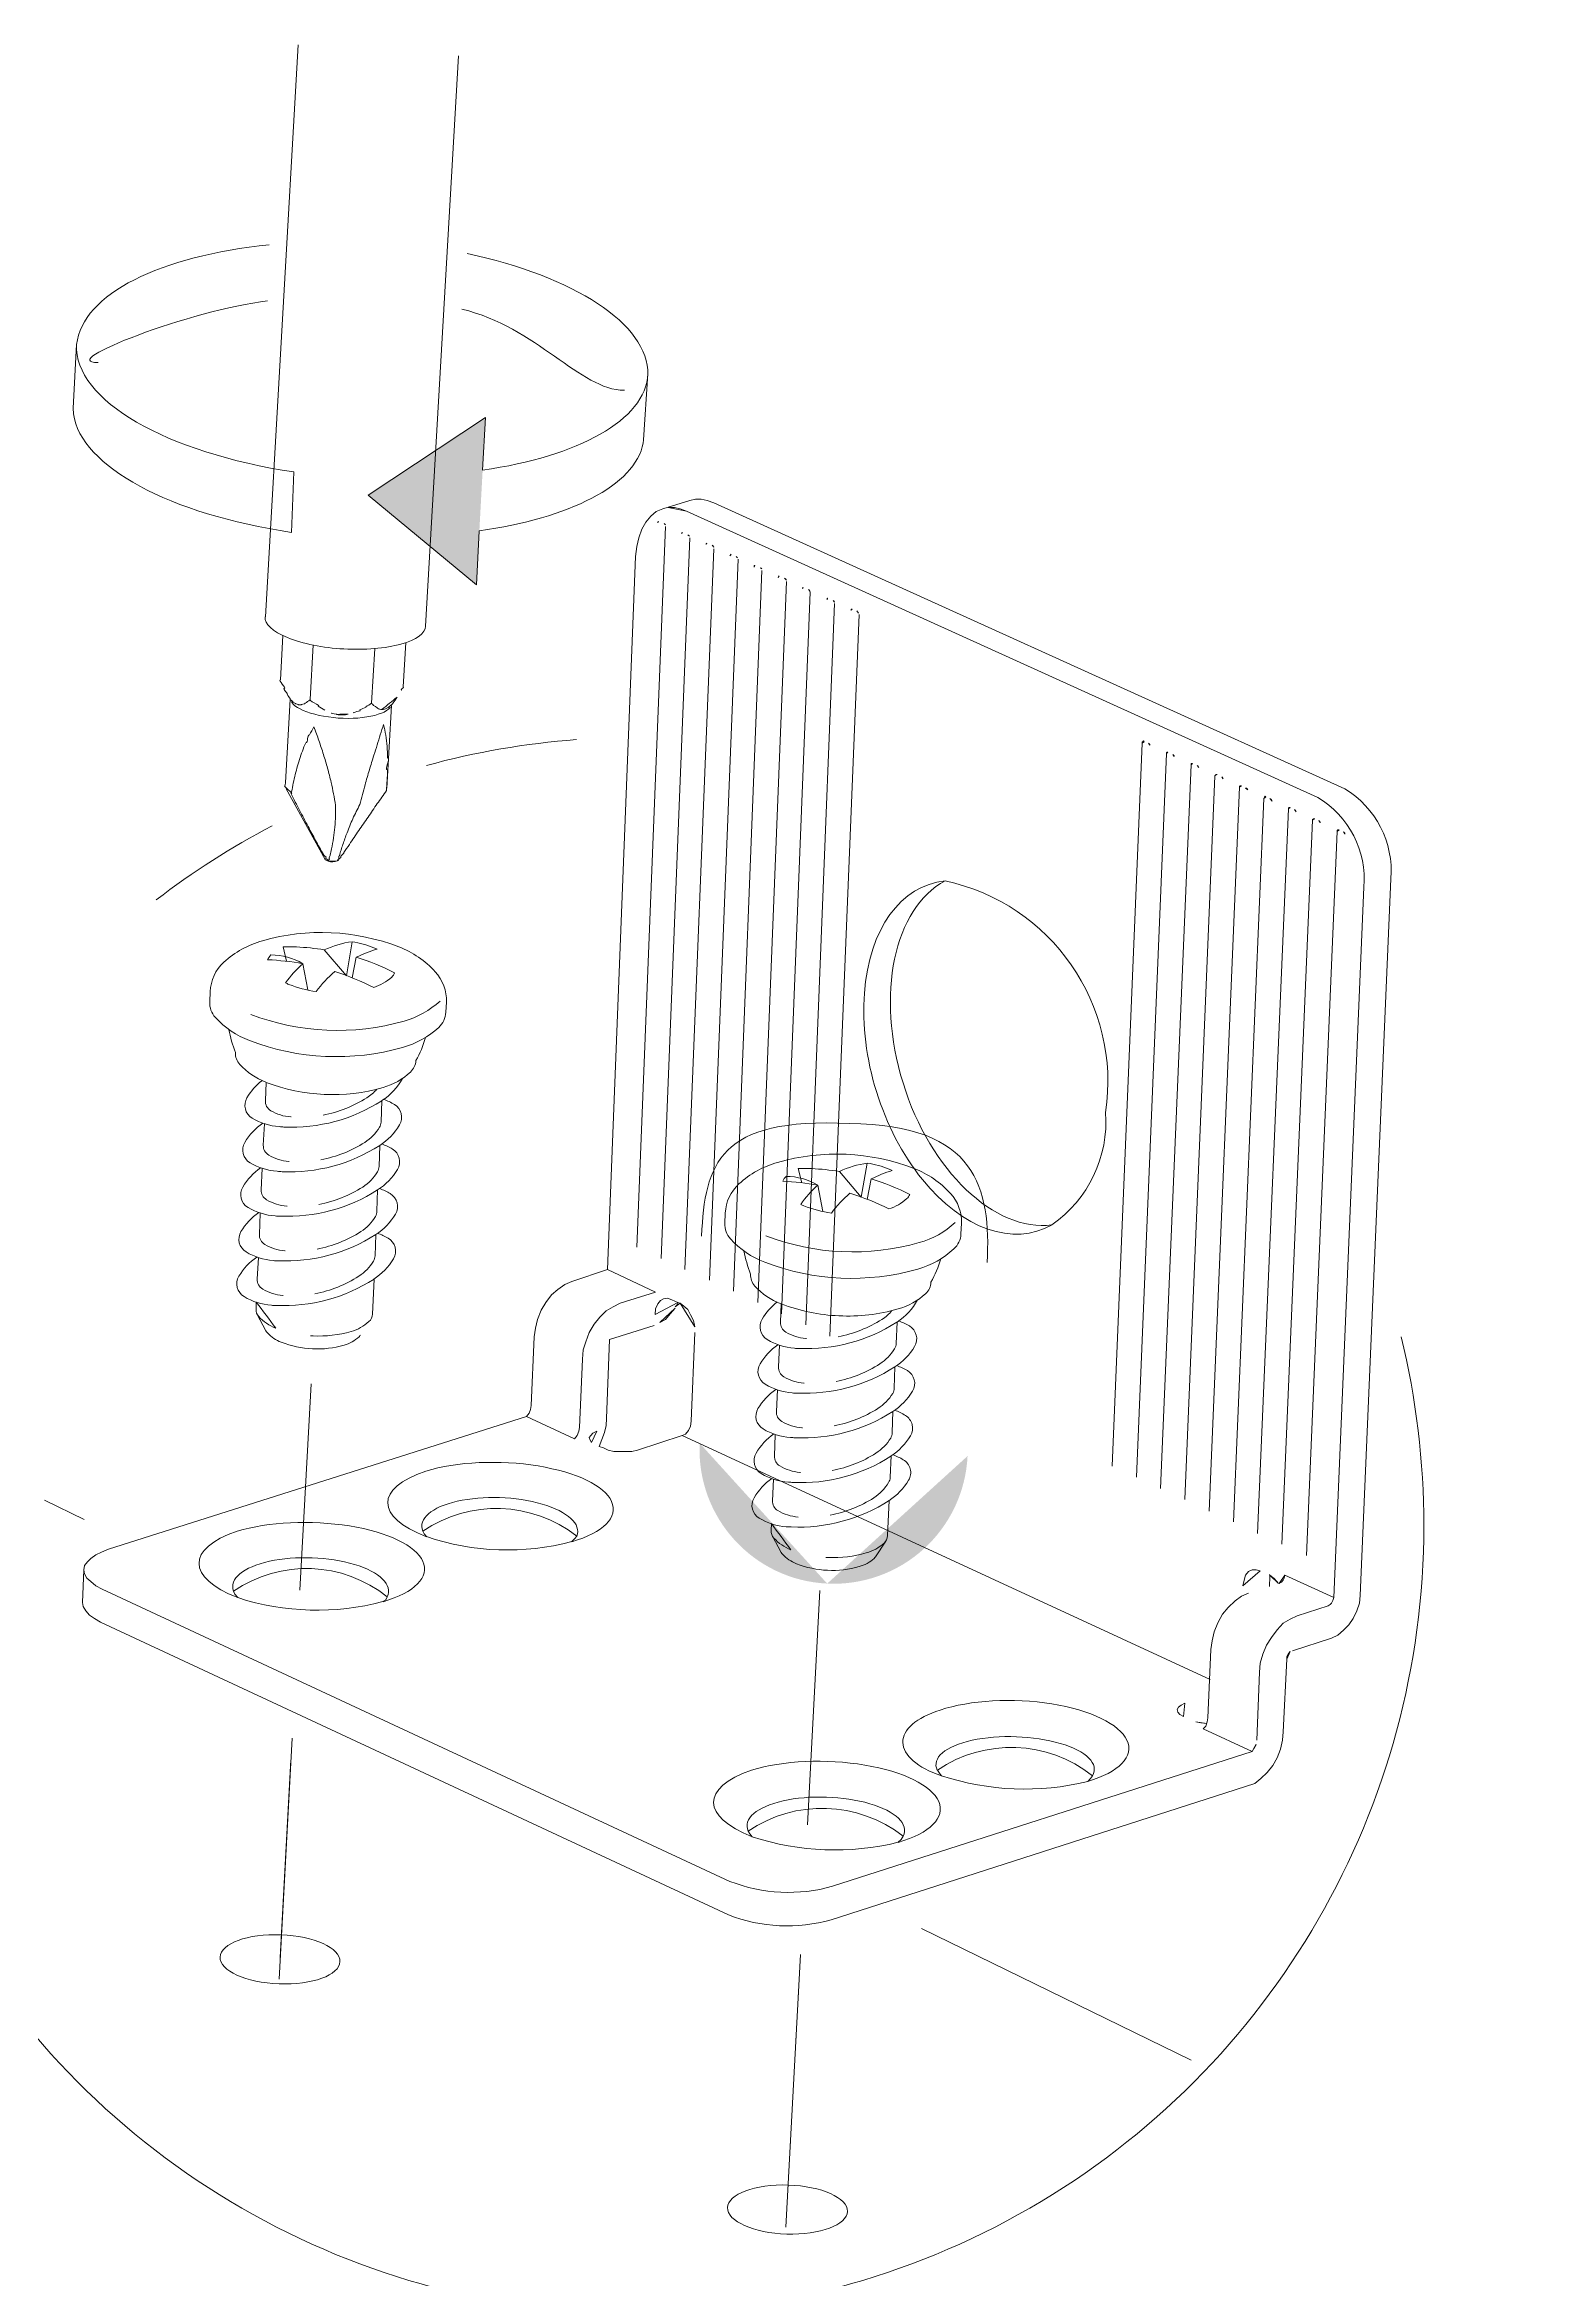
# Model space of a CAD drawing. Header units: metres. Extents: x -30.9 to 24.7, y -10.3 to 6.8.
# Drawn here: x 8.889 to 9.606, y 5.386 to 6.467 of the extents above; entities that cross this region are included whole.
import ezdxf

# ---------------------------------------------------------------- set-up
doc = ezdxf.new("R2010")
doc.units = ezdxf.units.M
doc.header["$MEASUREMENT"] = 0
doc.layers.add('PDF_Working_Num_Penna__255_Num_Penna__255', color=255, linetype='Continuous', lineweight=18)
doc.layers.add('PDF_Working_Num_Penna__7_Num_Penna__7', color=7, linetype='Continuous', lineweight=18)
doc.styles.add('GENERATED_STYLE_1', font='')
doc.styles.get('GENERATED_STYLE_1').set_extended_font_data('Arial')

msp = doc.modelspace()

# ---------------------------------------------------------------- hatches: boundary and pattern name
at = {"layer": 'PDF_Working_Num_Penna__255_Num_Penna__255', "linetype": 'Continuous', "lineweight": 18}
for points in [[(9.2062, 5.7903, 0.414172), (9.2679, 5.7224)], [(9.2679, 5.7224, 0.414226), (9.3358, 5.7841)]]:
    msp.add_hatch(color=255, dxfattribs=at).paths.add_polyline_path(points)
at = {"layer": 'PDF_Working_Num_Penna__7_Num_Penna__7', "linetype": 'Continuous', "lineweight": 18}
msp.add_hatch(color=7, dxfattribs=at).paths.add_polyline_path([(9.1026, 6.2864), (9.0459, 6.2487), (9.0982, 6.2054)])

# ---------------------------------------------------------------- linework, layer by layer
at = {"layer": 'PDF_Working_Num_Penna__255_Num_Penna__255', "color": 255, "linetype": 'Continuous', "lineweight": 18, "flags": 128}
for points in [[(8.9033, 6.2881), (8.9031, 6.2908), (8.9048, 6.3217)], [(9.1789, 6.274), (9.179, 6.2755), (9.1812, 6.3074)], [(9.1012, 6.2609), (9.1026, 6.2864), (9.0459, 6.2487), (9.0982, 6.2054), (9.0996, 6.2315)], [(9.0099, 6.26), (9.0087, 6.2308)], [(9.0128, 5.7192), (9.0182, 5.819)], [(9.2583, 5.6057), (9.2644, 5.719)], [(9.0033, 5.5416), (9.0084, 5.6371)], [(9.2484, 5.4202), (9.2545, 5.534)]]:
    msp.add_lwpolyline(points, dxfattribs=at)
at = {"layer": 'PDF_Working_Num_Penna__255_Num_Penna__255', "color": 255, "linetype": 'Continuous', "lineweight": 18}
for points in [[(8.9048, 6.3217), (8.9033, 6.2946), (8.9485, 6.2692), (9.0099, 6.26)], [(8.9048, 6.3217), (8.9033, 6.2946), (8.9485, 6.2692), (9.0099, 6.26)], [(9.1812, 6.3074), (9.1799, 6.285), (9.1474, 6.2675), (9.1012, 6.2609)], [(9.1812, 6.3074), (9.1799, 6.285), (9.1474, 6.2675), (9.1012, 6.2609)], [(9.0087, 6.2308), (8.9503, 6.2394), (8.9067, 6.2626), (8.9033, 6.2881)], [(9.0087, 6.2308), (8.9503, 6.2394), (8.9067, 6.2626), (8.9033, 6.2881)], [(9.0996, 6.2315), (9.1428, 6.2376), (9.175, 6.2534), (9.1789, 6.274)], [(9.0996, 6.2315), (9.1428, 6.2376), (9.175, 6.2534), (9.1789, 6.274)]]:
    msp.add_open_spline(points, degree=3, dxfattribs=at)
at = {"layer": 'PDF_Working_Num_Penna__7_Num_Penna__7', "color": 7, "linetype": 'Continuous', "lineweight": 18, "flags": 128}
for points in [[(8.9961, 6.19), (9.0119, 6.4666)], [(9.0895, 6.4613), (9.0736, 6.1855)], [(8.9033, 6.2881), (8.9031, 6.2908), (8.9048, 6.3217)], [(9.1789, 6.274), (9.179, 6.2755), (9.1812, 6.3074)], [(9.1012, 6.2609), (9.1026, 6.2864), (9.0459, 6.2487), (9.0982, 6.2054), (9.0996, 6.2315)], [(9.0099, 6.26), (9.0087, 6.2308)], [(9.1883, 6.2421), (9.1852, 6.2408), (9.1825, 6.2387), (9.1802, 6.2357), (9.1782, 6.2324), (9.1768, 6.2282), (9.1758, 6.2239), (9.1752, 6.2191)], [(9.1758, 5.8851), (9.1897, 6.2337)], [(9.1876, 5.8797), (9.2015, 6.2282)], [(9.1752, 6.2191), (9.1616, 5.8743), (9.1849, 5.8634)], [(9.1991, 5.8743), (9.213, 6.2229)], [(9.2109, 5.8691), (9.2248, 6.2178)], [(9.2225, 5.8638), (9.2363, 6.2124)], [(9.2343, 5.8583), (9.2482, 6.207)], [(9.2458, 5.8529), (9.2597, 6.2019)], [(9.2576, 5.8475), (9.2715, 6.1964)], [(9.2691, 5.8421), (9.2833, 6.1911)], [(9.0034, 6.1595), (9.0046, 6.1809)], [(9.0178, 6.1499), (9.0193, 6.1764)], [(9.0628, 6.1561), (9.064, 6.1775)], [(9.0057, 6.1085), (9.0058, 6.1099), (9.0081, 6.1499)], [(9.0557, 6.1453), (9.0547, 6.1446), (9.0536, 6.1439), (9.0523, 6.1433), (9.0507, 6.1428), (9.049, 6.1423), (9.0472, 6.1419), (9.0452, 6.1415), (9.043, 6.1412), (9.0408, 6.141), (9.0385, 6.1409), (9.0362, 6.1408), (9.0337, 6.1409), (9.0313, 6.141), (9.029, 6.1412), (9.0266, 6.1415), (9.0243, 6.1419), (9.0221, 6.1423), (9.02, 6.1428), (9.018, 6.1434), (9.0161, 6.144), (9.0144, 6.1447), (9.0129, 6.1454), (9.0116, 6.1461), (9.0104, 6.1469), (9.0095, 6.1477), (9.0089, 6.1486), (9.0086, 6.1489)], [(9.0571, 6.1471), (9.0548, 6.1071)], [(9.4057, 5.7792), (9.4203, 6.1289)], [(9.4176, 5.7738), (9.4321, 6.1238)], [(9.4291, 5.7684), (9.4439, 6.1184)], [(9.025, 6.0726), (9.0061, 6.1068)], [(9.4409, 5.763), (9.4554, 6.113)], [(9.4527, 5.7575), (9.4673, 6.1075)], [(9.4645, 5.7522), (9.4791, 6.1021)], [(9.4761, 5.7467), (9.491, 6.0971)], [(9.4879, 5.7414), (9.5027, 6.0916)], [(9.4997, 5.736), (9.5146, 6.0862)], [(9.1261, 5.8418), (9.1268, 5.8459), (9.1278, 5.8502), (9.1295, 5.8547), (9.1318, 5.8583), (9.1345, 5.862), (9.1376, 5.8647), (9.141, 5.8671), (9.1443, 5.8685)], [(9.1443, 5.8685), (9.1616, 5.8743)], [(9.1495, 5.8309), (9.1498, 5.8354), (9.1511, 5.8394), (9.1528, 5.8438), (9.1552, 5.8478), (9.1579, 5.8513), (9.161, 5.8543), (9.1643, 5.8563), (9.1677, 5.858)], [(9.1677, 5.858), (9.1849, 5.8634)], [(9.1842, 5.8472), (9.1626, 5.8404)], [(9.1261, 5.8418), (9.1247, 5.8086), (9.1244, 5.8066), (9.1237, 5.8049), (9.1224, 5.8032)], [(9.1575, 5.7887), (9.1589, 5.7921), (9.1602, 5.7955), (9.161, 5.7988), (9.1612, 5.8022), (9.1626, 5.8404)], [(9.2039, 5.8438), (9.2021, 5.8009), (9.2018, 5.7985), (9.2008, 5.7965), (9.1994, 5.7947), (9.1978, 5.7941)], [(9.1495, 5.8309), (9.1481, 5.7979), (9.1477, 5.7961), (9.147, 5.7941), (9.1457, 5.7924)], [(9.0128, 5.7192), (9.0182, 5.819)], [(9.1224, 5.8032), (9.1457, 5.7924)], [(9.1761, 5.787), (9.1978, 5.7941), (9.4531, 5.6761)], [(9.1761, 5.787), (9.1734, 5.7863), (9.1707, 5.7863), (9.1677, 5.7863), (9.1647, 5.7863), (9.1619, 5.787), (9.1596, 5.788), (9.1575, 5.7887)], [(8.8893, 5.7628), (8.9085, 5.7534)], [(9.2583, 5.6057), (9.2644, 5.719)], [(9.4717, 5.7177), (9.4683, 5.7163), (9.4652, 5.714), (9.4618, 5.7109), (9.4592, 5.7076), (9.4568, 5.7034), (9.4551, 5.6991), (9.4541, 5.6947), (9.4534, 5.6906)], [(9.4892, 5.7265), (9.513, 5.7156)], [(9.4953, 5.7068), (9.4919, 5.7052), (9.4885, 5.7032), (9.4855, 5.7001), (9.4828, 5.6964), (9.4804, 5.6926), (9.4787, 5.6883), (9.4774, 5.6839), (9.4771, 5.6795)], [(9.513, 5.7156), (9.5125, 5.7143), (9.5119, 5.7129), (9.5112, 5.7123), (9.5102, 5.7116), (9.4953, 5.7068)], [(9.493, 5.6899), (9.5119, 5.696)], [(9.4734, 5.6412), (9.4497, 5.6521), (9.4511, 5.6534), (9.4517, 5.6555), (9.452, 5.6575), (9.4534, 5.6906)], [(9.4747, 5.6257), (9.4777, 5.6281), (9.4807, 5.6311), (9.4835, 5.6345), (9.4855, 5.6382), (9.4872, 5.6423), (9.4882, 5.6467), (9.4885, 5.6507), (9.4903, 5.6859)], [(9.4757, 5.6467), (9.4771, 5.6795)], [(9.0028, 5.5311), (9.009, 5.6477)], [(9.3135, 5.5556), (9.4439, 5.4919)], [(9.2479, 5.4112), (9.2549, 5.543)]]:
    msp.add_lwpolyline(points, dxfattribs=at)
for points in [[(9.5119, 5.696), (9.5149, 5.6974), (9.5176, 5.6998), (9.5203, 5.7025), (9.5223, 5.7055), (9.5241, 5.7092), (9.5254, 5.7129), (9.5258, 5.7167), (9.5406, 6.0633, 0.282148), (9.5183, 6.1068), (9.213, 6.2451), (9.2099, 6.2462), (9.2069, 6.2469), (9.2042, 6.2469), (9.2015, 6.2462), (9.1883, 6.2421)], [(9.513, 5.7156), (9.5275, 6.0592, 0.289271), (9.5052, 6.1025), (9.1998, 6.2411)], [(9.0447, 6.1464, 0.012611), (9.0475, 6.1482), (9.049, 6.1746)], [(9.0156, 6.129, 0.009641), (9.014, 6.125, 0.015854), (9.0126, 6.1209, 0.020622), (9.0103, 6.1127, 0.012513), (9.0086, 6.1043, 0.005244), (9.0126, 6.0965, 0.001109), (9.0168, 6.0885, 0.003402), (9.0204, 6.0818, 0.011514), (9.0243, 6.075)], [(9.0274, 6.0747, 0.001344), (9.0281, 6.0777, 0.005693), (9.0291, 6.083, 0.007308), (9.0297, 6.0883, 0.012002), (9.0301, 6.0935, 0.010212), (9.03, 6.0988, 0.007093), (9.0291, 6.1044, 0.005063), (9.0279, 6.1099, 0.00778), (9.0262, 6.1167, 0.009196), (9.0242, 6.1234, 0.006888), (9.022, 6.1301, 0.001157), (9.0196, 6.1367, 0.016605), (9.0175, 6.1329)], [(9.0552, 6.1217, 0.014907), (9.055, 6.1273, 0.022082), (9.0543, 6.1327, 0.011036), (9.0533, 6.1379, -0.002116), (9.0517, 6.1329, 0.003867), (9.0502, 6.128, 0.002446), (9.0486, 6.123, 0.002066), (9.0464, 6.1159, 0.006315), (9.0443, 6.1087, 0.00517), (9.0418, 6.0992, 0.00744), (9.0384, 6.0923, 0.012754), (9.0356, 6.0855, 0.013442), (9.0336, 6.0799, 0.008891), (9.0319, 6.0744)], [(9.034, 6.0759, 0.004535), (9.0368, 6.0799, -0.001396), (9.0413, 6.0866, -0.004032), (9.0458, 6.0931, -0.000394), (9.0502, 6.0996, 0.001339), (9.0547, 6.1059, -0.003497), (9.055, 6.1109, 0.005147), (9.0552, 6.1159)], [(9.3766, 5.8959, 0.26322), (9.4026, 5.9503, 0.396581), (9.3249, 6.0622)], [(9.0064, 6.0234), (9.0047, 6.0304, -0.015416), (9.0111, 6.0303, -0.028908), (9.0246, 6.0289)], [(9.0381, 6.0154), (9.0401, 6.0253, -0.050762), (9.0502, 6.0292, 0.016982), (9.0486, 6.0299, 0.065702), (9.0381, 6.0328)], [(9.0166, 6.0095), (9.0142, 6.0222, 0.067822), (9.0059, 6.0129, 0.020058), (9.0074, 6.0122, 0.054104), (9.0207, 6.0087, -0.060815), (9.0297, 6.0184, -0.039871), (9.0485, 6.0107, 0.10647), (9.0572, 6.0157, 0.107927), (9.0586, 6.0178, 0.042821), (9.0401, 6.0253)], [(8.989, 5.9977, 0.162095), (9.0632, 5.9944, 0.116236), (9.0806, 6.0041)], [(8.9784, 5.9904, 0.044018), (8.9816, 5.9792, 0.200689), (8.9837, 5.9735, 0.115711), (8.9963, 5.9649)], [(9.0736, 5.9865, -0.059115), (9.0689, 5.9753, -0.198905), (9.0663, 5.9698, -0.116682), (9.0531, 5.9623, -0.162015), (8.9965, 5.9648), (8.9961, 5.956, 0.276467), (8.9987, 5.9511, 0.116662), (9.0084, 5.9481)], [(8.9944, 5.9656, 0.092479), (8.9872, 5.9574, 0.411963), (8.9897, 5.9475, 0.11668), (9.0028, 5.9434, 0.005777), (9.0051, 5.9432, 0.154728), (9.0524, 5.9559)], [(9.0624, 5.9667, -0.125177), (9.0525, 5.956), (9.0521, 5.9456, -0.119855), (9.0513, 5.9431, -0.116529), (9.0442, 5.9358, -0.096084), (9.023, 5.9274)], [(9.022, 5.9058, 0.095993), (9.0432, 5.9142, 0.116626), (9.0504, 5.9216, 0.119934), (9.0511, 5.9241), (9.0514, 5.9343, 0.1169), (9.061, 5.9442, 0.414009), (9.0585, 5.9541, 0.048782), (9.0533, 5.9566)], [(9.024, 5.9489, 0.095906), (9.0452, 5.9574, 0.071123), (9.05, 5.9615)], [(8.9948, 5.9451, 0.106521), (8.9862, 5.9358, 0.413738), (8.9887, 5.9259, 0.116028), (9.0018, 5.9218, 0.00578), (9.0042, 5.9216, 0.155091), (9.0514, 5.9343)], [(8.9956, 5.9448), (8.9951, 5.9344, 0.277712), (8.9977, 5.9296, 0.115561), (9.0075, 5.9265)], [(9.0211, 5.8842, 0.095852), (9.0423, 5.8926, 0.115652), (9.0494, 5.9, 0.121232), (9.0501, 5.9025), (9.0504, 5.9128, 0.116906), (9.06, 5.9227, 0.41353), (9.0575, 5.9326, 0.048445), (9.0524, 5.935)], [(8.9938, 5.9235, 0.106351), (8.9852, 5.9142, 0.413463), (8.9877, 5.9043, 0.115733), (9.0009, 5.9002, 0.007707), (9.0032, 5.9001, 0.155077), (9.0504, 5.9128)], [(8.9946, 5.9232), (8.9941, 5.9128, 0.27736), (8.9967, 5.908, 0.116111), (9.0065, 5.9049)], [(9.2556, 5.9162), (9.2539, 5.9232, -0.014014), (9.2603, 5.9231, -0.029567), (9.2738, 5.9217)], [(9.2873, 5.9082), (9.2892, 5.9181, -0.050379), (9.2994, 5.9221, 0.016982), (9.2978, 5.9228, 0.066308), (9.2873, 5.9257)], [(9.0514, 5.9134, -0.046325), (9.0565, 5.911, -0.413644), (9.059, 5.9011, -0.116672), (9.0496, 5.8913), (9.0492, 5.8809, -0.1244), (9.0484, 5.8784, -0.116872), (9.0413, 5.8711, -0.096066), (9.0201, 5.8626)], [(9.2658, 5.9023), (9.2634, 5.9151, 0.06783), (9.2551, 5.9057, 0.020161), (9.2566, 5.9051, 0.054621), (9.2699, 5.9016, -0.06151), (9.2789, 5.9112, -0.039947), (9.2977, 5.9036, 0.106774), (9.3064, 5.9086, 0.108814), (9.3078, 5.9106, 0.043096), (9.2892, 5.9181)], [(8.9929, 5.9019, 0.105983), (8.9843, 5.8927, 0.414104), (8.9868, 5.8828, 0.11668), (8.9999, 5.8786, 0.009628), (9.0022, 5.8785, 0.15496), (9.0495, 5.8912)], [(8.9936, 5.9016), (8.9932, 5.8912, 0.275364), (8.9958, 5.8864, 0.117519), (9.0055, 5.8833)], [(9.0485, 5.8696, 0.116411), (9.0581, 5.8795, 0.412877), (9.0555, 5.8895, 0.046302), (9.0504, 5.8918)], [(9.2382, 5.8906, 0.162125), (9.3124, 5.8873, 0.116306), (9.3298, 5.897)], [(9.018, 5.8422, 0.007319), (9.0192, 5.8422, 0.080524), (9.0376, 5.8443, 0.116625), (9.0462, 5.8491, 0.198047), (9.0479, 5.8527), (9.0487, 5.8697, -0.154943), (9.0013, 5.8569, -0.005564), (8.999, 5.857, -0.117073), (8.9858, 5.8612, -0.413899), (8.9833, 5.8711, -0.106984), (8.9919, 5.8803)], [(8.9927, 5.8801), (8.9922, 5.8697, 0.276853), (8.9948, 5.8648, 0.116419), (9.0046, 5.8618)], [(9.2276, 5.8833, 0.044915), (9.2308, 5.8721, 0.200257), (9.2329, 5.8663, 0.115978), (9.2455, 5.8577)], [(9.3228, 5.8794, -0.059788), (9.3181, 5.8682, -0.198501), (9.3155, 5.8626, -0.116529), (9.3022, 5.8552, -0.080873), (9.2736, 5.8519, -0.080682), (9.2457, 5.8577), (9.2453, 5.8488, 0.276203), (9.2479, 5.844, 0.116682), (9.2576, 5.8409)], [(9.2436, 5.8585, 0.092205), (9.2364, 5.8503, 0.413703), (9.2389, 5.8404, 0.116238), (9.252, 5.8362, 0.009628), (9.2543, 5.8361, 0.154835), (9.3015, 5.8488)], [(9.3116, 5.8596, -0.124936), (9.3017, 5.8489), (9.3013, 5.8385, -0.121497), (9.3005, 5.836, -0.115957), (9.2934, 5.8287, -0.095815), (9.2722, 5.8202)], [(8.9922, 5.8526), (8.9964, 5.8446, 0.067133), (8.9971, 5.8437, 0.116314), (9.0038, 5.8391, 0.162547), (9.0342, 5.8377, 0.115873), (9.0414, 5.8417)], [(9.2712, 5.7987, 0.09597), (9.2924, 5.8071, 0.116273), (9.2996, 5.8144, 0.119623), (9.3003, 5.8169), (9.3006, 5.8272, 0.116827), (9.3102, 5.8371, 0.412385), (9.3077, 5.847, 0.046744), (9.3025, 5.8494)], [(9.2732, 5.8418, 0.095614), (9.2944, 5.8502, 0.072507), (9.2992, 5.8544)], [(8.7945, 5.7675, 0.010862), (8.7941, 5.7505, 1.000019), (9.5565, 5.7505, 0.060429), (9.5455, 5.8418)], [(9.244, 5.8379, 0.106261), (9.2354, 5.8287, 0.41251), (9.2379, 5.8188, 0.116321), (9.251, 5.8146, 0.007819), (9.2534, 5.8145, 0.154895), (9.3006, 5.8272)], [(9.2448, 5.8377), (9.2443, 5.8273, 0.275817), (9.2469, 5.8224, 0.115561), (9.2566, 5.8193)], [(9.2703, 5.7771, 0.095979), (9.2915, 5.7855, 0.116272), (9.2986, 5.7928, 0.119672), (9.2993, 5.7954), (9.2996, 5.8056, 0.116681), (9.3092, 5.8155, 0.414104), (9.3067, 5.8254, 0.049251), (9.3016, 5.8278)], [(9.243, 5.8163, 0.106503), (9.2344, 5.8071, 0.413527), (9.2369, 5.7972, 0.116354), (9.2501, 5.7931, 0.007685), (9.2524, 5.7929, 0.155085), (9.2996, 5.8056)], [(9.2438, 5.8161), (9.2433, 5.8057, 0.278406), (9.2459, 5.8008, 0.116223), (9.2557, 5.7978)], [(9.3006, 5.8063, -0.046325), (9.3057, 5.8037, -0.414697), (9.3082, 5.7939, -0.11714), (9.2988, 5.7842), (9.2984, 5.7738, -0.122259), (9.2976, 5.7713, -0.116262), (9.2905, 5.7639, -0.096189), (9.2693, 5.7555)], [(9.4747, 5.6257), (9.2698, 5.5598, -0.16208), (9.2201, 5.5622), (8.9164, 5.7038), (8.9134, 5.7055), (8.911, 5.7071), (8.9093, 5.7092), (8.908, 5.7113), (8.9077, 5.7133), (8.9083, 5.7291), (8.9086, 5.7312), (8.91, 5.7329), (8.9117, 5.7346), (8.9141, 5.7363), (8.9168, 5.7376), (8.9202, 5.739), (9.1224, 5.8032)], [(9.2421, 5.7948, 0.106298), (9.2335, 5.7855, 0.413477), (9.236, 5.7756, 0.116926), (9.2491, 5.7715, 0.007822), (9.2514, 5.7713, 0.155091), (9.2987, 5.784)], [(9.2428, 5.7945), (9.2424, 5.7841, 0.275572), (9.245, 5.7793, 0.116111), (9.2547, 5.7762)], [(9.2977, 5.7625, 0.11649), (9.3073, 5.7724, 0.414557), (9.3047, 5.7823, 0.047084), (9.2996, 5.7847)], [(9.2672, 5.7351, 0.007343), (9.2684, 5.735, 0.080979), (9.2868, 5.7372, 0.117975), (9.2954, 5.742, 0.198256), (9.2971, 5.7456), (9.2979, 5.7626, -0.15496), (9.2505, 5.7498, -0.005767), (9.2481, 5.7499, -0.11593), (9.235, 5.754, -0.413476), (9.2325, 5.7639, -0.106673), (9.2411, 5.7732)], [(9.2419, 5.7729), (9.2414, 5.7625, 0.277118), (9.244, 5.7577, 0.116682), (9.2538, 5.7546)], [(9.2963, 5.743), (9.2913, 5.7354, -0.058369), (9.2906, 5.7346, -0.116126), (9.2834, 5.7306, -0.162494), (9.253, 5.732, -0.117027), (9.2463, 5.7366, -0.068787), (9.2456, 5.7375), (9.2414, 5.7454)], [(9.4734, 5.6412), (9.2705, 5.576, -0.162391), (9.2208, 5.5784), (8.9171, 5.7197), (8.9141, 5.7214), (8.9117, 5.7234), (8.9097, 5.7251), (8.9086, 5.7271), (8.9083, 5.7291)]]:
    msp.add_lwpolyline(points, format="xyb", dxfattribs=at)
for points in [[(9.186, 6.2354), (9.186, 6.2357), (9.1863, 6.236)], [(9.1998, 6.2411), (9.1967, 6.2421), (9.194, 6.2428), (9.191, 6.2428)], [(9.189, 6.235), (9.1893, 6.2347), (9.1897, 6.2344)], [(9.1975, 6.23), (9.1975, 6.2306), (9.1978, 6.2309)], [(9.2005, 6.2296), (9.2008, 6.2293), (9.2012, 6.2289)], [(9.2093, 6.2249), (9.2093, 6.2252), (9.2096, 6.2256)], [(9.2123, 6.2246), (9.2127, 6.2242), (9.213, 6.2236)], [(9.2208, 6.2195), (9.2211, 6.2198), (9.2214, 6.2202)], [(9.2238, 6.2191), (9.2241, 6.2188), (9.2245, 6.2185)], [(9.2326, 6.214), (9.2326, 6.2147), (9.2329, 6.2147)], [(9.2357, 6.2137), (9.236, 6.2134), (9.2363, 6.2131)], [(9.2441, 6.209), (9.2444, 6.2093), (9.2447, 6.2097)], [(9.2472, 6.2086), (9.2478, 6.2083), (9.2482, 6.2076)], [(9.2559, 6.2036), (9.2559, 6.2039), (9.2563, 6.2042)], [(9.2589, 6.2032), (9.2593, 6.2029), (9.2597, 6.2022)], [(9.2678, 6.1982), (9.2678, 6.1989), (9.2681, 6.1989)], [(9.2708, 6.1978), (9.2712, 6.1975), (9.2715, 6.1971)], [(9.2793, 6.1931), (9.2796, 6.1934), (9.2799, 6.1938)], [(9.2823, 6.1928), (9.2826, 6.1924), (9.283, 6.1917)], [(9.4213, 6.1295), (9.4209, 6.1299), (9.4206, 6.1295), (9.4203, 6.1295), (9.4203, 6.1289)], [(9.4233, 6.1289), (9.4237, 6.1285), (9.424, 6.1282), (9.424, 6.1279)], [(9.4327, 6.1245), (9.4324, 6.1245), (9.4321, 6.1241), (9.4321, 6.1238)], [(9.4351, 6.1234), (9.4355, 6.1231), (9.4358, 6.1228), (9.4358, 6.1224)], [(9.4446, 6.119), (9.4442, 6.119), (9.4439, 6.119), (9.4439, 6.1187), (9.4439, 6.1184)], [(9.4469, 6.118), (9.4473, 6.1177), (9.4473, 6.1174), (9.4476, 6.117)], [(9.4565, 6.1137), (9.4561, 6.1137), (9.4558, 6.1133), (9.4554, 6.113)], [(9.4588, 6.1126), (9.4592, 6.1123), (9.4592, 6.1119), (9.4595, 6.1116)], [(9.4683, 6.1082), (9.468, 6.1082), (9.4676, 6.1082), (9.4673, 6.1079), (9.4673, 6.1075)], [(9.4703, 6.1071), (9.4707, 6.1071), (9.471, 6.1068), (9.4714, 6.1062)], [(9.4801, 6.1028), (9.4798, 6.1032), (9.4795, 6.1028), (9.4791, 6.1021)], [(9.4821, 6.1021), (9.4825, 6.1018), (9.4828, 6.1015), (9.4832, 6.1008)], [(9.4919, 6.0977), (9.4913, 6.0977), (9.491, 6.0974), (9.491, 6.0971)], [(9.494, 6.0968), (9.4943, 6.0964), (9.4947, 6.0957)], [(9.5038, 6.0923), (9.5031, 6.0923), (9.5027, 6.092), (9.5027, 6.0916)], [(9.5058, 6.0914), (9.5061, 6.091), (9.5064, 6.0906), (9.5064, 6.0903)], [(9.5156, 6.0869), (9.5149, 6.0869), (9.5146, 6.0866), (9.5146, 6.0862)], [(9.5176, 6.0859), (9.518, 6.0856), (9.5183, 6.0853), (9.5183, 6.0849)], [(9.1957, 5.8583), (9.1927, 5.8597), (9.1907, 5.8604), (9.1887, 5.8601), (9.1873, 5.8593), (9.186, 5.8577), (9.1849, 5.8553), (9.1846, 5.8526)], [(9.1967, 5.858), (9.1957, 5.8583), (9.1957, 5.858), (9.1954, 5.8574), (9.195, 5.857), (9.1948, 5.8567), (9.1944, 5.8563)], [(9.1967, 5.858), (9.1985, 5.8566), (9.2005, 5.8549), (9.2018, 5.8523), (9.2032, 5.8496), (9.2039, 5.8465)], [(9.1944, 5.8556), (9.192, 5.8529), (9.1897, 5.8502), (9.187, 5.8486)], [(9.1565, 5.7961), (9.1545, 5.7951), (9.1535, 5.7941), (9.1528, 5.7931), (9.1532, 5.7917), (9.1538, 5.7907)], [(9.4689, 5.7214), (9.4696, 5.7241), (9.4703, 5.7265), (9.4717, 5.7282), (9.4734, 5.7291), (9.4754, 5.7291), (9.4774, 5.7285)], [(9.4821, 5.7258), (9.4821, 5.7261), (9.4821, 5.7265), (9.4818, 5.7268)], [(9.4821, 5.7258), (9.4818, 5.721)], [(9.4821, 5.7265), (9.4841, 5.7248), (9.4862, 5.7224)], [(9.4892, 5.7265), (9.4889, 5.7251), (9.4885, 5.7241), (9.4876, 5.7231), (9.4865, 5.7224)], [(9.4903, 5.6859), (9.4903, 5.6872), (9.491, 5.6886), (9.4919, 5.6896)], [(9.4409, 5.6646), (9.4391, 5.6636), (9.4378, 5.6626), (9.4372, 5.6615), (9.4375, 5.6602), (9.4385, 5.6591), (9.4402, 5.6582)], [(9.4514, 5.6548), (9.4487, 5.6551), (9.4463, 5.6555)], [(9.4734, 5.6412), (9.4743, 5.6426), (9.4754, 5.6446)]]:
    msp.add_lwpolyline(points, close=True, dxfattribs=at)
for points in [[(9.0525, 6.1451, 0.102293), (9.0538, 6.1453, 0.06893), (9.0552, 6.1459, 0.0368), (9.0565, 6.1469, 0.031973), (9.0579, 6.1483, 0.02762), (9.0599, 6.1511, 0.013952)], [(9.0217, 6.1467, 0.02986), (9.0248, 6.1448, 0.041163)], [(9.0307, 6.1427, 0.029094), (9.0335, 6.1425, 0.041924), (9.0361, 6.1428, 0.038626)], [(9.0265, 6.0717, 0.157807), (9.031, 6.0719, -0.008518)], [(9.08, 5.9914, 0.199889), (9.0834, 5.9987), (9.0837, 6.0036, 0.199374), (9.0783, 6.0183, 0.116315), (9.0607, 6.0303, 0.162259), (8.9947, 6.0333, 0.116346), (8.976, 6.0229, 0.19909), (8.9694, 6.0087), (8.9692, 6.0038, 0.199169), (8.9719, 5.9962, 0.116424), (8.9885, 5.985, 0.16225), (9.0625, 5.9817, 0.116219)], [(9.0353, 6.0164), (9.0381, 6.0328, 0.076591), (9.0246, 6.0289)], [(9.0142, 6.0222, 0.033324), (8.9972, 6.0241, -0.117806), (8.9988, 6.0264, -0.135321)], [(9.3118, 5.8745, 0.116519), (9.3292, 5.8843, 0.19864), (9.3326, 5.8915), (9.3329, 5.8965, 0.198737), (9.3275, 5.9111, 0.116506), (9.3099, 5.9232, 0.162326), (9.2439, 5.9261, 0.116346), (9.2252, 5.9157, 0.199298), (9.2186, 5.9016), (9.2184, 5.8966, 0.199314), (9.2211, 5.8891, 0.116939), (9.2377, 5.8778, 0.162365)], [(9.2844, 5.9093), (9.2873, 5.9257, 0.076995), (9.2738, 5.9217)], [(9.2634, 5.9151, 0.033533), (9.2464, 5.917, -0.121054), (9.248, 5.9193, -0.136158)], [(8.9917, 5.8585), (8.9916, 5.8552, 0.199755), (8.9929, 5.8515, 0.116015), (9.0011, 5.846, 0.007583)], [(9.0723, 5.7478), (9.0729, 5.7464), (9.074, 5.7451, 0.147063), (9.1443, 5.7427), (9.1457, 5.744), (9.1467, 5.7454, 0.325166)], [(9.2409, 5.7514), (9.2408, 5.7481, 0.199652), (9.2421, 5.7444, 0.117159), (9.2503, 5.7388, 0.00198)], [(8.9807, 5.7187), (8.9813, 5.7173), (8.9827, 5.7156, 0.143657), (9.053, 5.7137), (9.0544, 5.7146), (9.0551, 5.716, 0.330925)], [(9.3212, 5.6322), (9.3222, 5.6308), (9.3232, 5.6295, 0.140504), (9.3939, 5.6267), (9.3953, 5.6281), (9.3962, 5.6295, 0.327174)], [(9.2296, 5.6027), (9.2305, 5.6014), (9.2316, 5.6, 0.140886), (9.3022, 5.5973), (9.3036, 5.5987), (9.3046, 5.6003, 0.324603)]]:
    msp.add_lwpolyline(points, format="xyb", close=True, dxfattribs=at)
at = {"layer": 'PDF_Working_Num_Penna__7_Num_Penna__7', "color": 7, "linetype": 'Continuous', "lineweight": 18}
for centre, radius, start, end in [((9.0238, 6.1622), 0.0197, 209.4993, 217.5367), ((9.0111, 6.1559), 0.00886, 295.8787, 306.7483), ((9.052, 6.1483), 0.0031, 237.2225, 257.9168), ((9.1746, 5.7517), 0.3799, 94.2328, 105.3453), ((9.1757, 5.7505), 0.3815, 117.5263, 127.5329), ((9.0084, 5.9472), 0.000912, 78.621, 89.9578)]:
    msp.add_arc(centre, radius, start, end, dxfattribs=at)
for centre, major_axis, ratio, start_param, end_param in [((9.0314, 6.1867), (-0.0354, 0.0031), 0.339659, 6.275078, 7.958874), ((9.038, 6.1864), (-0.0356, 0.001), 0.340485, 1.469629, 3.148496), ((9.344, 5.9769), (-0.0258, 0.084), 0.624026, 6.158893, 9.560479), ((9.3567, 5.9809), (-0.0258, 0.0838), 0.623221, 0.117131, 3.032164), ((9.1096, 5.7599), (-0.0548, 0.0017), 0.38466, 2.268835, 5.438075), ((9.1278, 5.7596), (-0.0725, 0.0021), 0.32769, 5.564511, 7.02805), ((9.1095, 5.7489), (-0.0377, 0.0015), 0.399154, 3.004344, 6.455959), ((9.0181, 5.7308), (-0.055, 0.0015), 0.384429, 2.269778, 5.429166), ((9.0339, 5.7306), (-0.0699, 0.0018), 0.338661, 5.549798, 7.040813), ((9.018, 5.7198), (-0.0377, 0.0013), 0.400215, 2.971811, 6.441063), ((9.3595, 5.6444), (-0.0543, 0.002), 0.393886, 2.270297, 5.476803), ((9.3528, 5.6448), (-0.0483, 0.0012), 0.41918, 5.400462, 7.204459), ((9.3588, 5.6337), (-0.0383, 0.0013), 0.382529, 2.939064, 6.47861), ((9.2862, 5.6149), (-0.0733, 0.0019), 0.329897, 5.567028, 7.023288), ((9.2673, 5.6149), (-0.0553, 0.0018), 0.388721, 2.266615, 5.434574), ((9.2672, 5.6041), (-0.0381, 0.0013), 0.394374, 2.969879, 6.463085)]:
    msp.add_ellipse(centre, major_axis=major_axis, ratio=ratio, start_param=start_param, end_param=end_param, dxfattribs=at)
for centre, major_axis, ratio in [((9.0032, 5.5407), (-0.029, 0.0011), 0.409229), ((9.2487, 5.4197), (-0.029, 0.0009), 0.40847)]:
    msp.add_ellipse(centre, major_axis=major_axis, ratio=ratio, dxfattribs=at)
for points in [[(8.9979, 6.3698), (8.9457, 6.3647), (8.9074, 6.3461), (8.9048, 6.3217)], [(9.0937, 6.3656), (9.1452, 6.3546), (9.1814, 6.3317), (9.1812, 6.3071)], [(8.9972, 6.3427), (8.9608, 6.3385), (8.894, 6.3129), (8.9152, 6.3129)], [(9.0912, 6.3387), (9.1272, 6.3303), (9.1484, 6.2995), (9.1698, 6.2995)], [(8.9048, 6.3217), (8.9033, 6.2946), (8.9485, 6.2692), (9.0099, 6.26)], [(9.1812, 6.3074), (9.1799, 6.285), (9.1474, 6.2675), (9.1012, 6.2609)], [(9.0087, 6.2308), (8.9503, 6.2394), (8.9067, 6.2626), (8.9033, 6.2881)], [(9.0996, 6.2315), (9.1428, 6.2376), (9.175, 6.2534), (9.1789, 6.274)], [(9.0052, 6.1552), (9.0068, 6.1552), (9.0018, 6.1595), (9.0034, 6.1595)], [(9.0067, 6.1525), (9.0076, 6.1525), (9.0042, 6.1552), (9.0052, 6.1552)], [(9.0094, 6.1488), (9.01, 6.1488), (9.0075, 6.1502), (9.0082, 6.1502)], [(9.0178, 6.1499), (9.0184, 6.1499), (9.0158, 6.1488), (9.0164, 6.1488)], [(9.0217, 6.1467), (9.0235, 6.1467), (9.0161, 6.1499), (9.0178, 6.1499)], [(9.0628, 6.1561), (9.0635, 6.1561), (9.0612, 6.1543), (9.0619, 6.1543)], [(9.0108, 6.1479), (9.0113, 6.1479), (9.0088, 6.1488), (9.0094, 6.1488)], [(9.0121, 6.1474), (9.0126, 6.1474), (9.0103, 6.1479), (9.0108, 6.1479)], [(9.0134, 6.1474), (9.0138, 6.1474), (9.0117, 6.1474), (9.0121, 6.1474)], [(9.015, 6.1479), (9.0155, 6.1479), (9.0129, 6.1474), (9.0134, 6.1474)], [(9.0307, 6.1427), (9.0316, 6.1427), (9.0271, 6.1434), (9.028, 6.1434)], [(9.0419, 6.1447), (9.043, 6.1447), (9.0377, 6.1435), (9.0388, 6.1435)], [(9.0447, 6.1464), (9.0458, 6.1464), (9.0408, 6.1447), (9.0419, 6.1447)], [(9.0483, 6.1473), (9.0487, 6.1473), (9.047, 6.1482), (9.0475, 6.1482)], [(9.0503, 6.1457), (9.0511, 6.1457), (9.0475, 6.1473), (9.0483, 6.1473)], [(9.0525, 6.1451), (9.0529, 6.1451), (9.051, 6.1453), (9.0513, 6.1453)], [(9.0565, 6.1462), (9.0567, 6.1462), (9.0557, 6.1453), (9.0557, 6.1453)], [(9.0156, 6.129), (9.0171, 6.129), (9.016, 6.1329), (9.0175, 6.1329)], [(9.0552, 6.1217), (9.0571, 6.1217), (9.0532, 6.1159), (9.0552, 6.1159)], [(9.0086, 6.1043), (9.0104, 6.1043), (9.0039, 6.1084), (9.0057, 6.1084)], [(9.0254, 6.0734), (9.0261, 6.0734), (9.0237, 6.075), (9.0243, 6.075)], [(9.0274, 6.0747), (9.0279, 6.0747), (9.0265, 6.0731), (9.027, 6.0731)], [(9.0326, 6.0738), (9.0334, 6.0738), (9.0302, 6.0719), (9.031, 6.0719)], [(9.0314, 6.0731), (9.0319, 6.0731), (9.0314, 6.0744), (9.0319, 6.0744)], [(9.034, 6.0759), (9.0348, 6.0759), (9.0318, 6.0738), (9.0326, 6.0738)], [(9.0265, 6.0717), (9.0272, 6.0717), (9.0244, 6.0726), (9.025, 6.0726)], [(9.0265, 6.0717), (9.0272, 6.0717), (9.0247, 6.0734), (9.0254, 6.0734)], [(9.027, 6.0731), (9.0275, 6.0731), (9.026, 6.0717), (9.0265, 6.0717)], [(9.0314, 6.0722), (9.0316, 6.0722), (9.031, 6.0719), (9.031, 6.0719)], [(9.2071, 5.8905), (9.2088, 5.9254), (9.2153, 5.948), (9.2786, 5.9449)], [(9.2786, 5.9449), (9.3405, 5.9444), (9.347, 5.9134), (9.3453, 5.8777)], [(9.0074, 5.9265), (9.0075, 5.9265), (9.0076, 5.9265), (9.0076, 5.9265)], [(9.0065, 5.9049), (9.0065, 5.9049), (9.0066, 5.9049), (9.0067, 5.9049)], [(9.0055, 5.8833), (9.0056, 5.8833), (9.0056, 5.8833), (9.0057, 5.8833)], [(9.0046, 5.8618), (9.0046, 5.8618), (9.0047, 5.8617), (9.0047, 5.8617)], [(9.0414, 5.8417), (9.0418, 5.8417), (9.0417, 5.8426), (9.0421, 5.8426)], [(9.2576, 5.8409), (9.2577, 5.8409), (9.2577, 5.8409), (9.2578, 5.8409)], [(9.2566, 5.8193), (9.2567, 5.8193), (9.2568, 5.8193), (9.2568, 5.8193)], [(9.2557, 5.7978), (9.2557, 5.7978), (9.2558, 5.7978), (9.2559, 5.7978)], [(9.2547, 5.7762), (9.2548, 5.7762), (9.2548, 5.7762), (9.2549, 5.7762)], [(9.2538, 5.7546), (9.2538, 5.7546), (9.2539, 5.7546), (9.2539, 5.7546)]]:
    msp.add_open_spline(points, degree=3, dxfattribs=at)

# ---------------------------------------------------------------- texts
at = {"layer": 'PDF_Working_Num_Penna__7_Num_Penna__7', "color": 7, "linetype": 'Continuous', "lineweight": 18, "char_height": 0.00000321, "attachment_point": 7, "style": 'GENERATED_STYLE_1'}
for s, insert, rotation in [('\\A1;{\\pql;\\fArial|b0|i0|c0|p34;115753}', (9.6061, 5.9225), 86.8487), ('\\A1;{\\pql;\\fArial|b0|i0|c0|p34;100344}', (9.1334, 5.8588), 87.4384)]:
    msp.add_mtext(s, dxfattribs=dict(at, insert=insert, rotation=rotation))

doc.saveas('drawing.dxf')
